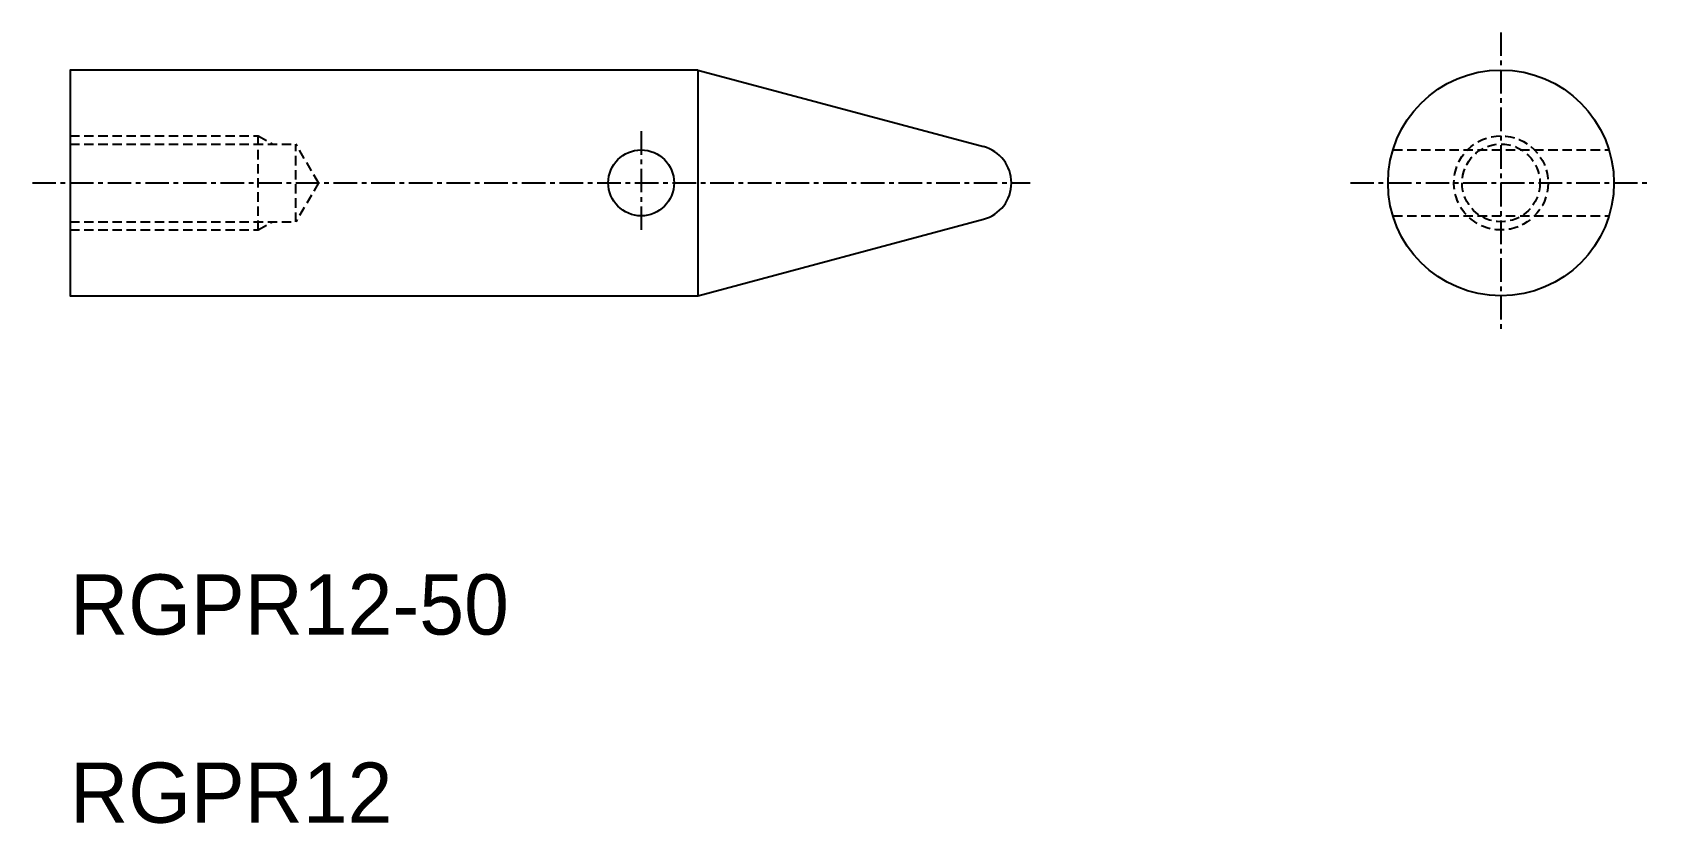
# Model space of a CAD drawing. Extents: x -4752.9 to -4666.9, y -746.7 to -704.7.
import ezdxf

# ---------------------------------------------------------------- set-up
doc = ezdxf.new("R2010")
doc.units = 0
doc.linetypes.add('CENTER', pattern=[2, 1.25, -0.25, 0.25, -0.25])
doc.linetypes.add('DASHED', pattern=[0.75, 0.5, -0.25])
doc.layers.get('0').update_dxf_attribs({"linetype": 'CONTINUOUS'})
doc.layers.add('CENTER', color=1, linetype='CENTER')

msp = doc.modelspace()

# ---------------------------------------------------------------- linework, layer by layer
at = {"color": 7, "linetype": 'CONTINUOUS'}
for p, q in [((-4717.564, -706.655), (-4702.381, -710.723)), ((-4717.564, -706.655), (-4717.564, -718.655)), ((-4717.564, -718.655), (-4702.381, -714.587))]:
    msp.add_line(p, q, dxfattribs=at)
at = {"color": 3, "linetype": 'DASHED'}
for p, q in [((-4750.899, -710.155), (-4740.899, -710.155)), ((-4740.899, -715.155), (-4740.899, -710.155)), ((-4740.899, -710.155), (-4740.149, -710.588)), ((-4750.899, -710.588), (-4738.899, -710.588)), ((-4738.899, -714.722), (-4738.899, -710.588)), ((-4737.705, -712.655), (-4738.899, -710.588)), ((-4680.638, -710.905), (-4669.16, -710.905)), ((-4737.705, -712.655), (-4738.899, -714.722)), ((-4680.638, -714.405), (-4669.16, -714.405)), ((-4750.899, -714.722), (-4738.899, -714.722)), ((-4750.899, -715.155), (-4740.899, -715.155)), ((-4740.899, -715.155), (-4740.149, -714.722))]:
    msp.add_line(p, q, dxfattribs=at)
at = {"color": 7, "linetype": 'CONTINUOUS'}
msp.add_lwpolyline([(-4717.564, -706.655), (-4750.899, -706.655), (-4750.899, -718.655), (-4717.564, -718.655)], dxfattribs=at)
for centre, radius in [((-4674.899, -712.655), 6), ((-4720.564, -712.655), 1.75)]:
    msp.add_circle(centre, radius, dxfattribs=at)
at = {"color": 3, "linetype": 'DASHED'}
for radius in [2.5, 2.067]:
    msp.add_circle((-4674.899, -712.655), radius, dxfattribs=at)
at = {"color": 7, "linetype": 'CONTINUOUS'}
msp.add_arc((-4702.899, -712.655), 2, 285, 75, dxfattribs=at)
at = {"layer": 'CENTER', "color": 1, "linetype": 'CENTER'}
for p, q in [((-4674.899, -704.655), (-4674.899, -720.655)), ((-4720.564, -709.905), (-4720.564, -715.405)), ((-4752.899, -712.655), (-4699.899, -712.655)), ((-4682.899, -712.655), (-4666.899, -712.655))]:
    msp.add_line(p, q, dxfattribs=at)

# ---------------------------------------------------------------- texts
at = {"color": 7, "linetype": 'CONTINUOUS'}
for s, p in [('RGPR12-50', (-4750.899, -736.655)), ('RGPR12', (-4750.899, -746.655))]:
    msp.add_text(s, height=3.2, dxfattribs=at).set_placement(p)

doc.saveas('drawing.dxf')
